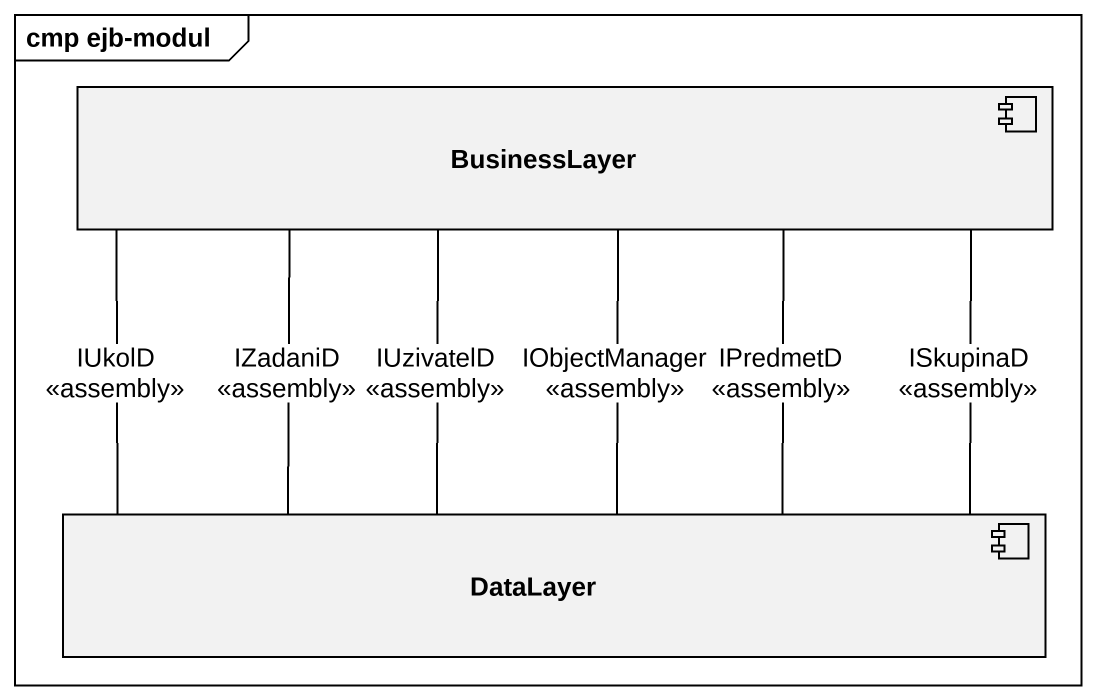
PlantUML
@startuml
mainframe cmp ejb-modul
component BusinessLayer
component DataLayer
BusinessLayer -- DataLayer : IObjectManager\n<<assembly>>
BusinessLayer -- DataLayer : IPredmetD\n<<assembly>>
BusinessLayer -- DataLayer : ISkupinaD\n<<assembly>>
BusinessLayer -- DataLayer : IUzivatelD\n<<assembly>>
BusinessLayer -- DataLayer : IUkolD\n<<assembly>>
BusinessLayer -- DataLayer : IZadaniD\n<<assembly>>
@enduml
